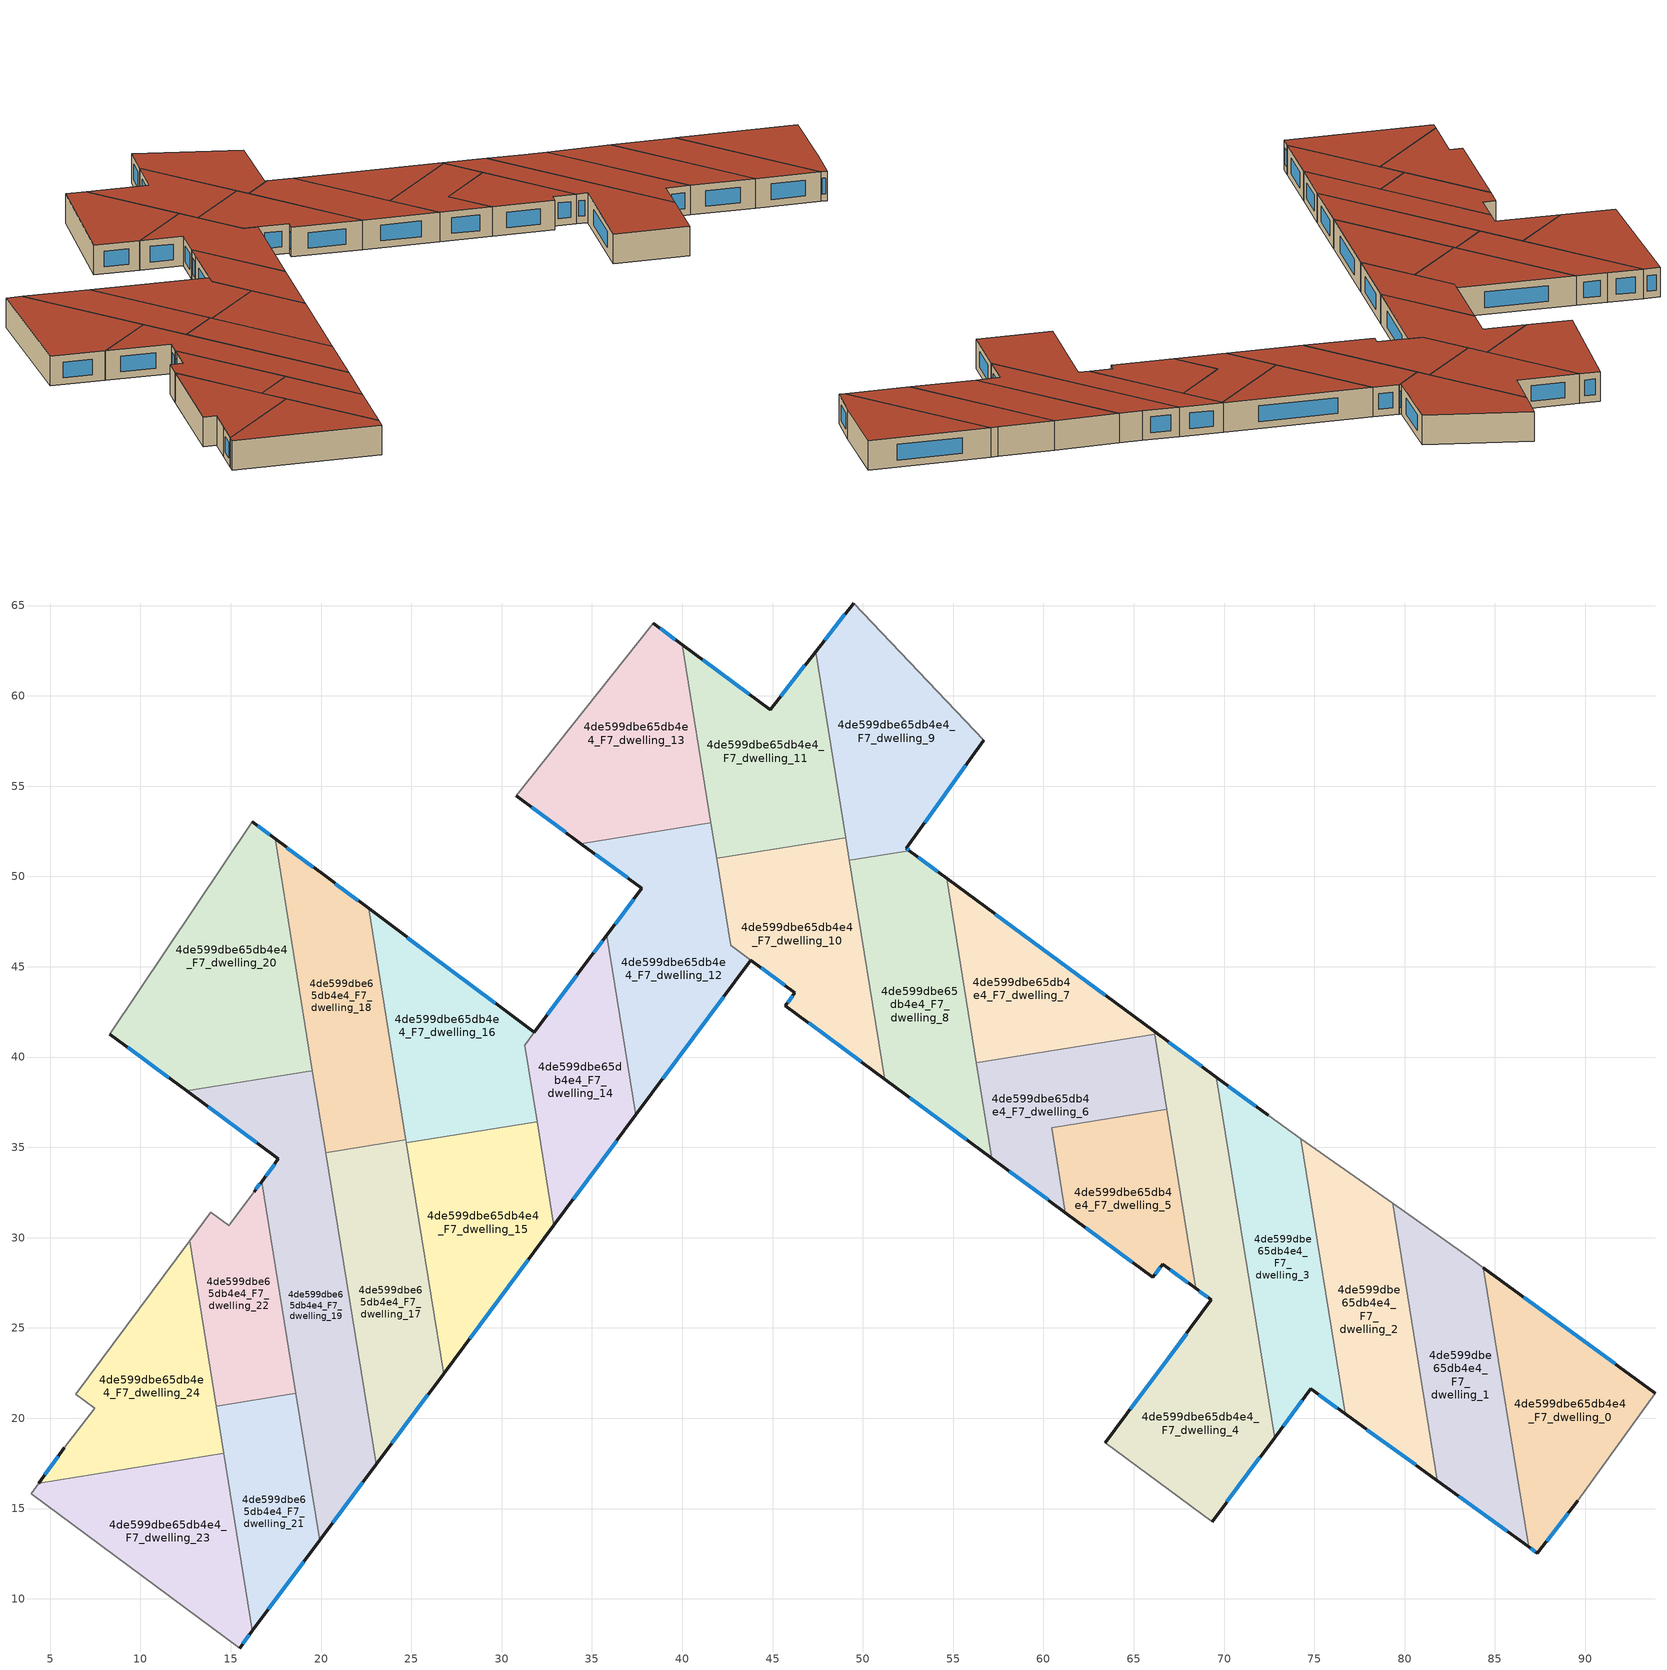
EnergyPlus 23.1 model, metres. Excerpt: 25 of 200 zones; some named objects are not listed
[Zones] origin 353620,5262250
4de599dbe65db4e4_F7_dwelling_0
 floor to 4de599dbe65db4e4_F6_dwelling_0 (EU_floor_Construction): 93.88,21.4 89.58,15.42 87.35,12.52 86.86,12.88 84.36,28.34 z21
 wall outside (EU_wall_Construction): 86.86,12.88 87.35,12.52 89.58,15.42 / 93.88,21.4 84.36,28.34 z21:24
 wall to 4de599dbe65db4e4_F7_dwelling_1 (EU_wall_Construction): 84.36,28.34 86.86,12.88 z21:24
 wall adiabatic (EU_wall_Construction): 89.58,15.42 93.88,21.4 z21:24
 window (EU_Window_Construction): 86.97,12.8 87.24,12.61 / 91.65,23.03 86.6,26.71 / 87.88,13.2 89.06,14.74 z21.7:23.3
 roof outside (EU_roof_Construction): 89.58,15.42 93.88,21.4 84.36,28.34 86.86,12.88 87.35,12.52 z24
4de599dbe65db4e4_F7_dwelling_1
 floor to 4de599dbe65db4e4_F6_dwelling_1 (EU_floor_Construction): 84.36,28.34 86.86,12.88 81.81,16.55 79.33,31.91 83.79,28.76 z21
 wall outside (EU_wall_Construction): 81.81,16.55 86.86,12.88 z21:24
 wall to 4de599dbe65db4e4_F7_dwelling_2 (EU_wall_Construction): 79.33,31.91 81.81,16.55 z21:24
 wall adiabatic (EU_wall_Construction): 84.36,28.34 83.79,28.76 79.33,31.91 z21:24
 window (EU_Window_Construction): 82.99,15.69 85.67,13.74 z21.7:23.3
 roof outside (EU_roof_Construction): 86.86,12.88 84.36,28.34 83.79,28.76 79.33,31.91 81.81,16.55 z24
4de599dbe65db4e4_F7_dwelling_10
 floor to 4de599dbe65db4e4_F6_dwelling_10 (EU_floor_Construction): 49.04,52.16 51.21,38.78 45.71,42.84 46.24,43.56 42.68,46.18 41.9,51 z21
 wall outside (EU_wall_Construction): 43.8,45.36 46.24,43.56 45.71,42.84 51.21,38.78 z21:24
 wall to 4de599dbe65db4e4_F7_dwelling_12 (EU_wall_Construction): 42.68,46.18 43.79,45.36 / 41.9,51 42.67,46.19 z21:24
 wall to 4de599dbe65db4e4_F7_dwelling_11 (EU_wall_Construction): 49.04,52.16 41.9,51 z21:24
 wall to 4de599dbe65db4e4_F7_dwelling_8 (EU_wall_Construction): 51.2,38.78 49.25,50.89 z21:24
 wall to 4de599dbe65db4e4_F7_dwelling_9 (EU_wall_Construction): 49.25,50.89 49.04,52.16 z21:24
 window (EU_Window_Construction): 47,41.89 49.91,39.73 / 46.11,43.39 45.83,43.01 / 44.37,44.93 45.66,43.98 z21.7:23.3
 roof outside (EU_roof_Construction): 51.21,38.78 49.04,52.16 41.9,51 42.67,46.19 46.24,43.56 45.71,42.84 z24
4de599dbe65db4e4_F7_dwelling_11
 floor to 4de599dbe65db4e4_F6_dwelling_11 (EU_floor_Construction): 47.39,62.44 49.04,52.16 41.9,51 39.99,62.83 44.86,59.23 z21
 wall outside (EU_wall_Construction): 47.39,62.44 44.86,59.23 39.99,62.83 z21:24
 wall to 4de599dbe65db4e4_F7_dwelling_9 (EU_wall_Construction): 49.04,52.16 47.39,62.44 z21:24
 wall to 4de599dbe65db4e4_F7_dwelling_13 (EU_wall_Construction): 39.99,62.83 41.58,52.99 z21:24
 wall to 4de599dbe65db4e4_F7_dwelling_12 (EU_wall_Construction): 41.58,52.99 41.9,51 z21:24
 window (EU_Window_Construction): 46.79,61.69 45.46,59.99 / 43.72,60.08 41.13,61.99 z21.7:23.3
 roof outside (EU_roof_Construction): 49.04,52.16 47.39,62.44 44.86,59.23 39.99,62.83 41.9,51 z24
4de599dbe65db4e4_F7_dwelling_12
 floor to 4de599dbe65db4e4_F6_dwelling_12 (EU_floor_Construction): 41.58,52.99 42.68,46.18 43.79,45.36 37.43,36.8 35.83,46.75 37.77,49.33 34.39,51.83 z21
 wall outside (EU_wall_Construction): 34.39,51.83 37.77,49.33 35.83,46.75 / 37.43,36.8 43.79,45.36 z21:24
 wall to 4de599dbe65db4e4_F7_dwelling_14 (EU_wall_Construction): 35.83,46.75 37.43,36.8 z21:24
 wall to 4de599dbe65db4e4_F7_dwelling_13 (EU_wall_Construction): 41.58,52.99 34.39,51.83 z21:24
 window (EU_Window_Construction): 37.31,48.73 36.28,47.35 / 35.18,51.24 36.97,49.92 / 38.93,38.81 42.3,43.35 z21.7:23.3
 roof outside (EU_roof_Construction): 37.43,36.8 43.79,45.36 42.68,46.18 41.58,52.99 34.39,51.83 37.77,49.33 35.83,46.75 z24
4de599dbe65db4e4_F7_dwelling_13
 floor to 4de599dbe65db4e4_F6_dwelling_13 (EU_floor_Construction): 39.99,62.83 41.58,52.99 34.39,51.83 30.82,54.46 38.4,64.01 z21
 wall outside (EU_wall_Construction): 30.82,54.46 34.39,51.83 / 39.99,62.83 38.4,64.01 z21:24
 wall adiabatic (EU_wall_Construction): 38.4,64.01 30.82,54.46 z21:24
 window (EU_Window_Construction): 31.66,53.84 33.55,52.44 / 39.61,63.11 38.77,63.73 z21.7:23.3
 roof outside (EU_roof_Construction): 41.58,52.99 39.99,62.83 38.4,64.01 30.82,54.46 34.39,51.83 z24
4de599dbe65db4e4_F7_dwelling_14
 floor to 4de599dbe65db4e4_F6_dwelling_14 (EU_floor_Construction): 35.83,46.75 37.43,36.8 32.89,30.7 31.29,40.66 34.88,45.49 z21
 wall outside (EU_wall_Construction): 32.89,30.7 37.43,36.8 / 35.83,46.75 34.88,45.49 31.81,41.37 z21:24
 wall to 4de599dbe65db4e4_F7_dwelling_15 (EU_wall_Construction): 31.97,36.41 32.89,30.7 z21:24
 wall to 4de599dbe65db4e4_F7_dwelling_16 (EU_wall_Construction): 31.81,41.37 31.28,40.66 / 31.29,40.66 31.97,36.41 z21:24
 window (EU_Window_Construction): 33.96,32.13 36.37,35.37 / 35.6,46.45 35.1,45.79 / 34.16,44.52 32.53,42.34 z21.7:23.3
 roof outside (EU_roof_Construction): 32.89,30.7 37.43,36.8 35.83,46.75 34.88,45.49 31.28,40.66 z24
4de599dbe65db4e4_F7_dwelling_15
 floor to 4de599dbe65db4e4_F6_dwelling_15 (EU_floor_Construction): 31.97,36.41 32.89,30.7 26.78,22.48 24.72,35.24 z21
 wall outside (EU_wall_Construction): 26.78,22.48 32.89,30.7 z21:24
 wall to 4de599dbe65db4e4_F7_dwelling_16 (EU_wall_Construction): 31.97,36.41 24.72,35.24 z21:24
 wall to 4de599dbe65db4e4_F7_dwelling_17 (EU_wall_Construction): 24.72,35.24 26.78,22.48 z21:24
 window (EU_Window_Construction): 28.22,24.41 31.46,28.77 z21.7:23.3
 roof outside (EU_roof_Construction): 26.78,22.48 32.89,30.7 31.97,36.41 24.72,35.24 z24
4de599dbe65db4e4_F7_dwelling_16
 floor to 4de599dbe65db4e4_F6_dwelling_16 (EU_floor_Construction): 31.81,41.37 31.28,40.66 31.97,36.41 24.72,35.24 24.69,35.42 22.63,48.23 z21
 wall outside (EU_wall_Construction): 31.81,41.37 22.63,48.23 z21:24
 wall to 4de599dbe65db4e4_F7_dwelling_18 (EU_wall_Construction): 22.63,48.23 24.69,35.42 z21:24
 wall to 4de599dbe65db4e4_F7_dwelling_17 (EU_wall_Construction): 24.69,35.42 24.72,35.24 z21:24
 window (EU_Window_Construction): 29.65,42.98 24.78,46.62 z21.7:23.3
 roof outside (EU_roof_Construction): 31.97,36.41 31.28,40.66 31.81,41.37 22.63,48.23 24.69,35.42 24.72,35.24 z24
4de599dbe65db4e4_F7_dwelling_17
 floor to 4de599dbe65db4e4_F6_dwelling_17 (EU_floor_Construction): 24.69,35.42 26.78,22.48 23.04,17.45 20.26,34.7 z21
 wall outside (EU_wall_Construction): 23.04,17.45 26.78,22.48 z21:24
 wall to 4de599dbe65db4e4_F7_dwelling_18 (EU_wall_Construction): 24.69,35.42 20.26,34.7 z21:24
 wall to 4de599dbe65db4e4_F7_dwelling_19 (EU_wall_Construction): 20.26,34.7 23.04,17.45 z21:24
 window (EU_Window_Construction): 23.92,18.63 25.91,21.3 z21.7:23.3
 roof outside (EU_roof_Construction): 23.04,17.45 26.78,22.48 24.69,35.42 20.26,34.7 z24
4de599dbe65db4e4_F7_dwelling_18
 floor to 4de599dbe65db4e4_F6_dwelling_18 (EU_floor_Construction): 22.63,48.23 24.69,35.42 20.26,34.7 17.45,52.08 20.22,50.03 z21
 wall outside (EU_wall_Construction): 22.63,48.23 20.22,50.03 17.45,52.08 z21:24
 wall to 4de599dbe65db4e4_F7_dwelling_20 (EU_wall_Construction): 17.45,52.08 19.52,39.26 z21:24
 wall to 4de599dbe65db4e4_F7_dwelling_19 (EU_wall_Construction): 19.52,39.25 20.26,34.7 z21:24
 window (EU_Window_Construction): 22.06,48.65 20.78,49.61 / 19.57,50.51 18.1,51.6 z21.7:23.3
 roof outside (EU_roof_Construction): 24.69,35.42 22.63,48.23 20.22,50.03 17.45,52.08 20.26,34.7 z24
4de599dbe65db4e4_F7_dwelling_19
 floor to 4de599dbe65db4e4_F6_dwelling_19 (EU_floor_Construction): 19.52,39.25 23.04,17.45 19.91,13.24 16.71,33.1 17.64,34.36 12.55,38.13 z21
 wall outside (EU_wall_Construction): 12.55,38.13 17.64,34.36 16.71,33.1 / 19.91,13.24 23.04,17.45 z21:24
 wall to 4de599dbe65db4e4_F7_dwelling_20 (EU_wall_Construction): 19.52,39.25 12.55,38.13 z21:24
 wall to 4de599dbe65db4e4_F7_dwelling_22 (EU_wall_Construction): 16.71,33.1 18.6,21.38 z21:24
 wall to 4de599dbe65db4e4_F7_dwelling_21 (EU_wall_Construction): 18.6,21.38 19.91,13.24 z21:24
 window (EU_Window_Construction): 17.42,34.06 16.93,33.4 / 13.75,37.24 16.45,35.24 / 20.65,14.22 22.31,16.46 z21.7:23.3
 roof outside (EU_roof_Construction): 19.91,13.24 23.04,17.45 19.52,39.25 12.55,38.13 17.64,34.36 16.71,33.1 z24
4de599dbe65db4e4_F7_dwelling_2
 floor to 4de599dbe65db4e4_F6_dwelling_2 (EU_floor_Construction): 79.33,31.91 81.81,16.55 76.72,20.24 74.26,35.48 z21
 wall outside (EU_wall_Construction): 76.72,20.24 81.81,16.55 z21:24
 wall to 4de599dbe65db4e4_F7_dwelling_3 (EU_wall_Construction): 74.26,35.48 76.72,20.24 z21:24
 wall adiabatic (EU_wall_Construction): 79.33,31.91 74.26,35.48 z21:24
 window (EU_Window_Construction): 77.91,19.37 80.61,17.41 z21.7:23.3
 roof outside (EU_roof_Construction): 81.81,16.55 79.33,31.91 74.26,35.48 76.72,20.24 z24
4de599dbe65db4e4_F7_dwelling_20
 floor to 4de599dbe65db4e4_F6_dwelling_20 (EU_floor_Construction): 17.45,52.08 19.52,39.25 12.55,38.13 8.31,41.28 16.19,53.02 z21
 wall outside (EU_wall_Construction): 8.31,41.28 12.55,38.13 / 17.45,52.08 16.19,53.02 z21:24
 wall adiabatic (EU_wall_Construction): 16.19,53.02 8.31,41.28 z21:24
 window (EU_Window_Construction): 9.31,40.54 11.56,38.87 / 17.16,52.3 16.48,52.8 z21.7:23.3
 roof outside (EU_roof_Construction): 19.52,39.25 17.45,52.08 16.19,53.02 8.31,41.28 12.55,38.13 z24
4de599dbe65db4e4_F7_dwelling_21
 floor to 4de599dbe65db4e4_F6_dwelling_21 (EU_floor_Construction): 18.6,21.38 19.91,13.24 16.2,8.24 14.2,20.67 z21
 wall outside (EU_wall_Construction): 16.2,8.24 19.91,13.24 z21:24
 wall to 4de599dbe65db4e4_F7_dwelling_22 (EU_wall_Construction): 18.6,21.38 14.2,20.67 z21:24
 wall to 4de599dbe65db4e4_F7_dwelling_23 (EU_wall_Construction): 14.62,18.06 16.2,8.24 z21:24
 wall to 4de599dbe65db4e4_F7_dwelling_24 (EU_wall_Construction): 14.19,20.67 14.62,18.06 z21:24
 window (EU_Window_Construction): 17.07,9.42 19.04,12.06 z21.7:23.3
 roof outside (EU_roof_Construction): 16.2,8.24 19.91,13.24 18.6,21.38 14.2,20.67 z24
4de599dbe65db4e4_F7_dwelling_22
 floor to 4de599dbe65db4e4_F6_dwelling_22 (EU_floor_Construction): 16.71,33.1 18.6,21.38 14.2,20.67 12.72,29.83 13.89,31.41 14.9,30.67 14.95,30.73 16.29,32.55 z21
 wall outside (EU_wall_Construction): 16.71,33.1 16.29,32.55 z21:24
 wall adiabatic (EU_wall_Construction): 16.29,32.55 14.95,30.73 14.9,30.67 13.89,31.41 12.72,29.83 z21:24
 wall to 4de599dbe65db4e4_F7_dwelling_24 (EU_wall_Construction): 12.72,29.83 14.2,20.67 z21:24
 window (EU_Window_Construction): 16.61,32.97 16.39,32.68 z21.7:23.3
 roof outside (EU_roof_Construction): 18.6,21.38 16.71,33.1 16.29,32.55 14.95,30.73 14.9,30.67 13.89,31.41 12.72,29.83 14.2,20.67 z24
4de599dbe65db4e4_F7_dwelling_23
 floor to 4de599dbe65db4e4_F6_dwelling_23 (EU_floor_Construction): 14.62,18.06 16.2,8.24 15.49,7.28 3.94,15.82 4.37,16.4 z21
 wall outside (EU_wall_Construction): 15.49,7.28 16.2,8.24 z21:24
 wall to 4de599dbe65db4e4_F7_dwelling_24 (EU_wall_Construction): 14.62,18.06 4.37,16.4 z21:24
 wall adiabatic (EU_wall_Construction): 4.37,16.4 3.94,15.82 15.49,7.28 z21:24
 window (EU_Window_Construction): 15.65,7.51 16.03,8.02 z21.7:23.3
 roof outside (EU_roof_Construction): 15.49,7.28 16.2,8.24 14.62,18.06 4.37,16.4 3.94,15.82 z24
4de599dbe65db4e4_F7_dwelling_24
 floor to 4de599dbe65db4e4_F6_dwelling_24 (EU_floor_Construction): 12.72,29.83 14.62,18.06 4.37,16.4 5.79,18.37 7.48,20.57 6.42,21.34 z21
 wall outside (EU_wall_Construction): 5.79,18.37 4.37,16.4 z21:24
 wall adiabatic (EU_wall_Construction): 12.72,29.83 6.42,21.34 7.48,20.57 5.79,18.37 z21:24
 window (EU_Window_Construction): 5.46,17.9 4.7,16.86 z21.7:23.3
 roof outside (EU_roof_Construction): 14.62,18.06 12.72,29.83 6.42,21.34 7.48,20.57 5.79,18.37 4.37,16.4 z24
4de599dbe65db4e4_F7_dwelling_3
 floor to 4de599dbe65db4e4_F6_dwelling_3 (EU_floor_Construction): 74.26,35.48 76.72,20.24 74.8,21.63 72.79,18.93 69.57,38.88 72.43,36.77 z21
 wall outside (EU_wall_Construction): 72.79,18.93 74.8,21.63 76.72,20.24 / 72.43,36.77 69.57,38.88 z21:24
 wall to 4de599dbe65db4e4_F7_dwelling_4 (EU_wall_Construction): 69.57,38.88 72.79,18.93 z21:24
 wall adiabatic (EU_wall_Construction): 74.26,35.48 72.43,36.77 z21:24
 window (EU_Window_Construction): 75.25,21.31 76.27,20.57 / 73.26,19.57 74.33,21 / 71.76,37.27 70.24,38.39 z21.7:23.3
 roof outside (EU_roof_Construction): 76.72,20.24 74.26,35.48 72.43,36.77 69.57,38.88 72.79,18.93 74.8,21.63 z24
4de599dbe65db4e4_F7_dwelling_4
 floor to 4de599dbe65db4e4_F6_dwelling_4 (EU_floor_Construction): 69.57,38.88 72.79,18.93 69.33,14.27 63.42,18.64 69.3,26.55 68.43,27.19 66.14,41.42 z21
 wall outside (EU_wall_Construction): 68.43,27.19 69.3,26.55 63.42,18.64 / 69.57,38.88 66.14,41.42 / 69.33,14.27 72.79,18.93 z21:24
 wall adiabatic (EU_wall_Construction): 63.42,18.64 69.33,14.27 z21:24
 wall to 4de599dbe65db4e4_F7_dwelling_5 (EU_wall_Construction): 66.83,37.11 68.43,27.19 z21:24
 wall to 4de599dbe65db4e4_F7_dwelling_6 (EU_wall_Construction): 66.16,41.27 66.83,37.11 z21:24
 wall to 4de599dbe65db4e4_F7_dwelling_7 (EU_wall_Construction): 66.14,41.42 66.16,41.27 z21:24
 window (EU_Window_Construction): 67.92,24.69 64.8,20.49 / 68.64,27.04 69.1,26.7 / 68.76,39.48 66.94,40.83 / 70.15,15.37 71.98,17.84 z21.7:23.3
 roof outside (EU_roof_Construction): 69.33,14.27 72.79,18.93 69.57,38.88 66.14,41.42 68.43,27.19 69.3,26.55 63.42,18.64 z24
4de599dbe65db4e4_F7_dwelling_5
 floor to 4de599dbe65db4e4_F6_dwelling_5 (EU_floor_Construction): 66.83,37.11 68.43,27.19 66.6,28.54 66.05,27.81 61.21,31.39 60.45,36.08 z21
 wall outside (EU_wall_Construction): 61.21,31.39 66.05,27.81 66.6,28.54 68.43,27.19 z21:24
 wall to 4de599dbe65db4e4_F7_dwelling_6 (EU_wall_Construction): 66.83,37.11 60.45,36.08 61.21,31.39 z21:24
 window (EU_Window_Construction): 67.03,28.22 68,27.51 / 66.18,27.98 66.47,28.37 / 62.35,30.55 64.92,28.65 z21.7:23.3
 roof outside (EU_roof_Construction): 68.43,27.19 66.83,37.11 60.45,36.08 61.21,31.39 66.05,27.81 66.6,28.54 z24
4de599dbe65db4e4_F7_dwelling_6
 floor to 4de599dbe65db4e4_F6_dwelling_6 (EU_floor_Construction): 66.16,41.27 66.83,37.11 60.45,36.08 61.21,31.39 57.14,34.4 56.29,39.68 z21
 wall outside (EU_wall_Construction): 57.14,34.4 61.21,31.39 z21:24
 wall to 4de599dbe65db4e4_F7_dwelling_7 (EU_wall_Construction): 66.16,41.27 56.29,39.68 z21:24
 wall to 4de599dbe65db4e4_F7_dwelling_8 (EU_wall_Construction): 56.29,39.68 57.14,34.4 z21:24
 window (EU_Window_Construction): 58.1,33.69 60.25,32.1 z21.7:23.3
 roof outside (EU_roof_Construction): 61.21,31.39 60.45,36.08 66.83,37.11 66.16,41.27 56.29,39.68 57.14,34.4 z24
4de599dbe65db4e4_F7_dwelling_7
 floor to 4de599dbe65db4e4_F6_dwelling_7 (EU_floor_Construction): 66.14,41.42 66.16,41.27 56.29,39.68 54.63,49.91 z21
 wall outside (EU_wall_Construction): 66.14,41.42 54.63,49.91 z21:24
 wall to 4de599dbe65db4e4_F7_dwelling_8 (EU_wall_Construction): 54.63,49.91 56.29,39.68 z21:24
 window (EU_Window_Construction): 63.43,43.42 57.33,47.92 z21.7:23.3
 roof outside (EU_roof_Construction): 66.16,41.27 66.14,41.42 54.63,49.91 56.29,39.68 z24
4de599dbe65db4e4_F7_dwelling_8
 floor to 4de599dbe65db4e4_F6_dwelling_8 (EU_floor_Construction): 54.63,49.91 57.14,34.4 51.21,38.78 49.25,50.89 52.58,51.43 z21
 wall outside (EU_wall_Construction): 51.21,38.78 57.14,34.4 / 54.63,49.91 52.58,51.43 z21:24
 wall to 4de599dbe65db4e4_F7_dwelling_9 (EU_wall_Construction): 52.58,51.43 49.25,50.89 z21:24
 window (EU_Window_Construction): 52.6,37.75 55.75,35.43 / 54.15,50.27 53.06,51.07 z21.7:23.3
 roof outside (EU_roof_Construction): 57.14,34.4 54.63,49.91 52.58,51.43 49.25,50.89 51.21,38.78 z24
4de599dbe65db4e4_F7_dwelling_9
 floor to 4de599dbe65db4e4_F6_dwelling_9 (EU_floor_Construction): 49.5,65.14 56.7,57.56 52.41,51.56 52.58,51.43 49.25,50.89 47.39,62.44 z21
 wall outside (EU_wall_Construction): 52.58,51.43 52.41,51.56 56.7,57.56 / 49.5,65.14 47.39,62.44 z21:24
 wall adiabatic (EU_wall_Construction): 56.7,57.56 49.5,65.14 z21:24
 window (EU_Window_Construction): 53.41,52.97 55.69,56.15 / 52.54,51.46 52.45,51.53 / 49.01,64.51 47.88,63.08 z21.7:23.3
 roof outside (EU_roof_Construction): 52.58,51.43 52.41,51.56 56.7,57.56 49.5,65.14 47.39,62.44 49.25,50.89 z24
[Building]
EU S2 Campaign: North Axis=0; Terrain=City; Solar Distribution=FullExterior
[Site:Location]
Budapest.Ferenc.Liszt.Intl.AP: Latitude=47.437; Longitude=19.256; Time Zone=1; Elevation=185
[SizingPeriod:WeatherFileDays]
AnnualSizingPeriod: Begin Month=1; Begin Day of Month=1; End Month=12; End Day of Month=31; Day of Week for Start Day=Monday; Use Weather File Daylight Saving Period=No; Use Weather File Rain and Snow Indicators=No
[MATERIAL]
EU_InternalMass_Material: Roughness=MediumRough; Thickness=0.1; Conductivity=1; Density=1800; Specific Heat=900; Thermal Absorptance=0.9; Solar Absorptance=0.7; Visible Absorptance=0.7
[MATERIAL:NOMASS] Roughness=MediumRough; Thermal Absorptance=0.9; Solar Absorptance=0.7; Visible Absorptance=0.7
Name | Thermal Resistance
EU_wall_NoMass | 0.832559
EU_roof_NoMass | 1.39638
EU_floor_NoMass | 0.872794
[WINDOWMATERIAL:SIMPLEGLAZINGSYSTEM]
EU_Window_SimpleGlazing: UFactor=2.79869; Solar Heat Gain Coefficient=0.75; Visible Transmittance=0.75
[CONSTRUCTION]
EU_wall_Construction: EU_wall_NoMass
EU_roof_Construction: EU_roof_NoMass
EU_floor_Construction: EU_floor_NoMass
EU_Window_Construction: EU_Window_SimpleGlazing
EU_InternalMass_Construction: EU_InternalMass_Material
[ZONE] Type=1; Multiplier=1; Ceiling Height=autocalculate; Floor Area=autocalculate; Part of Total Floor Area=Yes
Name | Volume
4de599dbe65db4e4_F7_dwelling_0 | 206.161
4de599dbe65db4e4_F7_dwelling_1 | 206.191
4de599dbe65db4e4_F7_dwelling_10 | 203.361
4de599dbe65db4e4_F7_dwelling_11 | 206.166
4de599dbe65db4e4_F7_dwelling_12 | 228.977
4de599dbe65db4e4_F7_dwelling_13 | 226.167
4de599dbe65db4e4_F7_dwelling_14 | 164.976
4de599dbe65db4e4_F7_dwelling_15 | 206.197
4de599dbe65db4e4_F7_dwelling_16 | 207.38
4de599dbe65db4e4_F7_dwelling_17 | 206.142
4de599dbe65db4e4_F7_dwelling_18 | 206.139
4de599dbe65db4e4_F7_dwelling_19 | 282.927
4de599dbe65db4e4_F7_dwelling_2 | 206.182
4de599dbe65db4e4_F7_dwelling_20 | 282.941
4de599dbe65db4e4_F7_dwelling_21 | 139.459
4de599dbe65db4e4_F7_dwelling_22 | 139.452
4de599dbe65db4e4_F7_dwelling_23 | 196.178
4de599dbe65db4e4_F7_dwelling_24 | 196.15
4de599dbe65db4e4_F7_dwelling_3 | 206.205
4de599dbe65db4e4_F7_dwelling_4 | 321.205
4de599dbe65db4e4_F7_dwelling_5 | 148.641
4de599dbe65db4e4_F7_dwelling_6 | 157.716
4de599dbe65db4e4_F7_dwelling_7 | 157.745
4de599dbe65db4e4_F7_dwelling_8; 4de599dbe65db4e4_F7_dwelling_9 | 225.868
[INTERNALMASS] Construction=EU_InternalMass_Construction
Name | Zone or ZoneList | Surface Area
4de599dbe65db4e4_F7_dwelling_0_EU_InternalMass | 4de599dbe65db4e4_F7_dwelling_0 | 68.7205
4de599dbe65db4e4_F7_dwelling_1_EU_InternalMass | 4de599dbe65db4e4_F7_dwelling_1 | 68.7302
4de599dbe65db4e4_F7_dwelling_2_EU_InternalMass | 4de599dbe65db4e4_F7_dwelling_2 | 68.7272
4de599dbe65db4e4_F7_dwelling_3_EU_InternalMass | 4de599dbe65db4e4_F7_dwelling_3 | 68.735
4de599dbe65db4e4_F7_dwelling_4_EU_InternalMass | 4de599dbe65db4e4_F7_dwelling_4 | 107.066
4de599dbe65db4e4_F7_dwelling_5_EU_InternalMass | 4de599dbe65db4e4_F7_dwelling_5 | 49.5475
4de599dbe65db4e4_F7_dwelling_6_EU_InternalMass | 4de599dbe65db4e4_F7_dwelling_6 | 52.5721
4de599dbe65db4e4_F7_dwelling_7_EU_InternalMass | 4de599dbe65db4e4_F7_dwelling_7 | 52.5799
4de599dbe65db4e4_F7_dwelling_8_EU_InternalMass | 4de599dbe65db4e4_F7_dwelling_8 | 75.2889
4de599dbe65db4e4_F7_dwelling_9_EU_InternalMass | 4de599dbe65db4e4_F7_dwelling_9 | 75.2868
4de599dbe65db4e4_F7_dwelling_10_EU_InternalMass | 4de599dbe65db4e4_F7_dwelling_10 | 67.7873
4de599dbe65db4e4_F7_dwelling_11_EU_InternalMass | 4de599dbe65db4e4_F7_dwelling_11 | 68.7213
4de599dbe65db4e4_F7_dwelling_12_EU_InternalMass | 4de599dbe65db4e4_F7_dwelling_12 | 76.3251
4de599dbe65db4e4_F7_dwelling_13_EU_InternalMass | 4de599dbe65db4e4_F7_dwelling_13 | 75.3926
4de599dbe65db4e4_F7_dwelling_14_EU_InternalMass | 4de599dbe65db4e4_F7_dwelling_14 | 55.0033
4de599dbe65db4e4_F7_dwelling_15_EU_InternalMass | 4de599dbe65db4e4_F7_dwelling_15 | 68.7342
4de599dbe65db4e4_F7_dwelling_16_EU_InternalMass | 4de599dbe65db4e4_F7_dwelling_16 | 69.1292
4de599dbe65db4e4_F7_dwelling_17_EU_InternalMass | 4de599dbe65db4e4_F7_dwelling_17 | 68.7122
4de599dbe65db4e4_F7_dwelling_18_EU_InternalMass | 4de599dbe65db4e4_F7_dwelling_18 | 68.7133
4de599dbe65db4e4_F7_dwelling_19_EU_InternalMass | 4de599dbe65db4e4_F7_dwelling_19 | 94.3094
4de599dbe65db4e4_F7_dwelling_20_EU_InternalMass | 4de599dbe65db4e4_F7_dwelling_20 | 94.3149
4de599dbe65db4e4_F7_dwelling_21_EU_InternalMass | 4de599dbe65db4e4_F7_dwelling_21 | 46.4874
4de599dbe65db4e4_F7_dwelling_22_EU_InternalMass | 4de599dbe65db4e4_F7_dwelling_22 | 46.4841
4de599dbe65db4e4_F7_dwelling_23_EU_InternalMass | 4de599dbe65db4e4_F7_dwelling_23 | 65.3925
4de599dbe65db4e4_F7_dwelling_24_EU_InternalMass | 4de599dbe65db4e4_F7_dwelling_24 | 65.3816
[OTHEREQUIPMENT] Fuel Type=Electricity; Design Level Calculation Method=Watts/Area; Power per Zone Floor Area=1; Fraction Latent=0; Fraction Radiant=0; Fraction Lost=0; Carbon Dioxide Generation Rate=0; EndUse Subcategory=EU_Step8_InternalGains
Name | Zone or ZoneList or Space or SpaceList | Schedule
EU_Step8_InternalGain_4de599dbe65db4e4_F7_dwelling_0_f000 | 4de599dbe65db4e4_F7_dwelling_0 | EU_Step8_GainSchedule_4de599dbe65db4e4_F7_dwelling_0_f000
EU_Step8_InternalGain_4de599dbe65db4e4_F7_dwelling_1_f000 | 4de599dbe65db4e4_F7_dwelling_1 | EU_Step8_GainSchedule_4de599dbe65db4e4_F7_dwelling_1_f000
EU_Step8_InternalGain_4de599dbe65db4e4_F7_dwelling_2_f000 | 4de599dbe65db4e4_F7_dwelling_2 | EU_Step8_GainSchedule_4de599dbe65db4e4_F7_dwelling_2_f000
EU_Step8_InternalGain_4de599dbe65db4e4_F7_dwelling_3_f000 | 4de599dbe65db4e4_F7_dwelling_3 | EU_Step8_GainSchedule_4de599dbe65db4e4_F7_dwelling_3_f000
EU_Step8_InternalGain_4de599dbe65db4e4_F7_dwelling_4_f000 | 4de599dbe65db4e4_F7_dwelling_4 | EU_Step8_GainSchedule_4de599dbe65db4e4_F7_dwelling_4_f000
EU_Step8_InternalGain_4de599dbe65db4e4_F7_dwelling_5_f000 | 4de599dbe65db4e4_F7_dwelling_5 | EU_Step8_GainSchedule_4de599dbe65db4e4_F7_dwelling_5_f000
EU_Step8_InternalGain_4de599dbe65db4e4_F7_dwelling_6_f000 | 4de599dbe65db4e4_F7_dwelling_6 | EU_Step8_GainSchedule_4de599dbe65db4e4_F7_dwelling_6_f000
EU_Step8_InternalGain_4de599dbe65db4e4_F7_dwelling_7_f000 | 4de599dbe65db4e4_F7_dwelling_7 | EU_Step8_GainSchedule_4de599dbe65db4e4_F7_dwelling_7_f000
EU_Step8_InternalGain_4de599dbe65db4e4_F7_dwelling_8_f000 | 4de599dbe65db4e4_F7_dwelling_8 | EU_Step8_GainSchedule_4de599dbe65db4e4_F7_dwelling_8_f000
EU_Step8_InternalGain_4de599dbe65db4e4_F7_dwelling_9_f000 | 4de599dbe65db4e4_F7_dwelling_9 | EU_Step8_GainSchedule_4de599dbe65db4e4_F7_dwelling_9_f000
EU_Step8_InternalGain_4de599dbe65db4e4_F7_dwelling_10_f000 | 4de599dbe65db4e4_F7_dwelling_10 | EU_Step8_GainSchedule_4de599dbe65db4e4_F7_dwelling_10_f000
EU_Step8_InternalGain_4de599dbe65db4e4_F7_dwelling_11_f000 | 4de599dbe65db4e4_F7_dwelling_11 | EU_Step8_GainSchedule_4de599dbe65db4e4_F7_dwelling_11_f000
EU_Step8_InternalGain_4de599dbe65db4e4_F7_dwelling_12_f000 | 4de599dbe65db4e4_F7_dwelling_12 | EU_Step8_GainSchedule_4de599dbe65db4e4_F7_dwelling_12_f000
EU_Step8_InternalGain_4de599dbe65db4e4_F7_dwelling_13_f000 | 4de599dbe65db4e4_F7_dwelling_13 | EU_Step8_GainSchedule_4de599dbe65db4e4_F7_dwelling_13_f000
EU_Step8_InternalGain_4de599dbe65db4e4_F7_dwelling_14_f000 | 4de599dbe65db4e4_F7_dwelling_14 | EU_Step8_GainSchedule_4de599dbe65db4e4_F7_dwelling_14_f000
EU_Step8_InternalGain_4de599dbe65db4e4_F7_dwelling_15_f000 | 4de599dbe65db4e4_F7_dwelling_15 | EU_Step8_GainSchedule_4de599dbe65db4e4_F7_dwelling_15_f000
EU_Step8_InternalGain_4de599dbe65db4e4_F7_dwelling_16_f000 | 4de599dbe65db4e4_F7_dwelling_16 | EU_Step8_GainSchedule_4de599dbe65db4e4_F7_dwelling_16_f000
EU_Step8_InternalGain_4de599dbe65db4e4_F7_dwelling_17_f000 | 4de599dbe65db4e4_F7_dwelling_17 | EU_Step8_GainSchedule_4de599dbe65db4e4_F7_dwelling_17_f000
EU_Step8_InternalGain_4de599dbe65db4e4_F7_dwelling_18_f000 | 4de599dbe65db4e4_F7_dwelling_18 | EU_Step8_GainSchedule_4de599dbe65db4e4_F7_dwelling_18_f000
EU_Step8_InternalGain_4de599dbe65db4e4_F7_dwelling_19_f000 | 4de599dbe65db4e4_F7_dwelling_19 | EU_Step8_GainSchedule_4de599dbe65db4e4_F7_dwelling_19_f000
EU_Step8_InternalGain_4de599dbe65db4e4_F7_dwelling_20_f000 | 4de599dbe65db4e4_F7_dwelling_20 | EU_Step8_GainSchedule_4de599dbe65db4e4_F7_dwelling_20_f000
EU_Step8_InternalGain_4de599dbe65db4e4_F7_dwelling_21_f000 | 4de599dbe65db4e4_F7_dwelling_21 | EU_Step8_GainSchedule_4de599dbe65db4e4_F7_dwelling_21_f000
EU_Step8_InternalGain_4de599dbe65db4e4_F7_dwelling_22_f000 | 4de599dbe65db4e4_F7_dwelling_22 | EU_Step8_GainSchedule_4de599dbe65db4e4_F7_dwelling_22_f000
EU_Step8_InternalGain_4de599dbe65db4e4_F7_dwelling_23_f000 | 4de599dbe65db4e4_F7_dwelling_23 | EU_Step8_GainSchedule_4de599dbe65db4e4_F7_dwelling_23_f000
EU_Step8_InternalGain_4de599dbe65db4e4_F7_dwelling_24_f000 | 4de599dbe65db4e4_F7_dwelling_24 | EU_Step8_GainSchedule_4de599dbe65db4e4_F7_dwelling_24_f000
[ZONEVENTILATION:DESIGNFLOWRATE] Schedule=EU_AlwaysOn; Design Flow Rate Calculation Method=AirChanges/Hour; Air Changes per Hour=0.475469; Ventilation Type=Natural; Fan Pressure Rise=0; Fan Total Efficiency=1; Constant Term Coefficient=1; Temperature Term Coefficient=0; Velocity Term Coefficient=0; Velocity Squared Term Coefficient=0; Minimum Indoor Temperature=-100; Maximum Indoor Temperature=100; Delta Temperature=-100; Minimum Outdoor Temperature=-100; Maximum Outdoor Temperature=100; Maximum Wind Speed=40
Name | Zone or ZoneList or Space or SpaceList
EU_ConstantAir_4de599dbe65db4e4_F7_dwelling_0 | 4de599dbe65db4e4_F7_dwelling_0
EU_ConstantAir_4de599dbe65db4e4_F7_dwelling_1 | 4de599dbe65db4e4_F7_dwelling_1
EU_ConstantAir_4de599dbe65db4e4_F7_dwelling_2 | 4de599dbe65db4e4_F7_dwelling_2
EU_ConstantAir_4de599dbe65db4e4_F7_dwelling_3 | 4de599dbe65db4e4_F7_dwelling_3
EU_ConstantAir_4de599dbe65db4e4_F7_dwelling_4 | 4de599dbe65db4e4_F7_dwelling_4
EU_ConstantAir_4de599dbe65db4e4_F7_dwelling_5 | 4de599dbe65db4e4_F7_dwelling_5
EU_ConstantAir_4de599dbe65db4e4_F7_dwelling_6 | 4de599dbe65db4e4_F7_dwelling_6
EU_ConstantAir_4de599dbe65db4e4_F7_dwelling_7 | 4de599dbe65db4e4_F7_dwelling_7
EU_ConstantAir_4de599dbe65db4e4_F7_dwelling_8 | 4de599dbe65db4e4_F7_dwelling_8
EU_ConstantAir_4de599dbe65db4e4_F7_dwelling_9 | 4de599dbe65db4e4_F7_dwelling_9
EU_ConstantAir_4de599dbe65db4e4_F7_dwelling_10 | 4de599dbe65db4e4_F7_dwelling_10
EU_ConstantAir_4de599dbe65db4e4_F7_dwelling_11 | 4de599dbe65db4e4_F7_dwelling_11
EU_ConstantAir_4de599dbe65db4e4_F7_dwelling_12 | 4de599dbe65db4e4_F7_dwelling_12
EU_ConstantAir_4de599dbe65db4e4_F7_dwelling_13 | 4de599dbe65db4e4_F7_dwelling_13
EU_ConstantAir_4de599dbe65db4e4_F7_dwelling_14 | 4de599dbe65db4e4_F7_dwelling_14
EU_ConstantAir_4de599dbe65db4e4_F7_dwelling_15 | 4de599dbe65db4e4_F7_dwelling_15
EU_ConstantAir_4de599dbe65db4e4_F7_dwelling_16 | 4de599dbe65db4e4_F7_dwelling_16
EU_ConstantAir_4de599dbe65db4e4_F7_dwelling_17 | 4de599dbe65db4e4_F7_dwelling_17
EU_ConstantAir_4de599dbe65db4e4_F7_dwelling_18 | 4de599dbe65db4e4_F7_dwelling_18
EU_ConstantAir_4de599dbe65db4e4_F7_dwelling_19 | 4de599dbe65db4e4_F7_dwelling_19
EU_ConstantAir_4de599dbe65db4e4_F7_dwelling_20 | 4de599dbe65db4e4_F7_dwelling_20
EU_ConstantAir_4de599dbe65db4e4_F7_dwelling_21 | 4de599dbe65db4e4_F7_dwelling_21
EU_ConstantAir_4de599dbe65db4e4_F7_dwelling_22 | 4de599dbe65db4e4_F7_dwelling_22
EU_ConstantAir_4de599dbe65db4e4_F7_dwelling_23 | 4de599dbe65db4e4_F7_dwelling_23
EU_ConstantAir_4de599dbe65db4e4_F7_dwelling_24 | 4de599dbe65db4e4_F7_dwelling_24
[HVACTEMPLATE:ZONE:IDEALLOADSAIRSYSTEM] System Availability Schedule=EU_AlwaysOn; Maximum Heating Supply Air Temperature=50; Minimum Cooling Supply Air Temperature=13; Maximum Heating Supply Air Humidity Ratio=0.0156; Minimum Cooling Supply Air Humidity Ratio=0.0077; Heating Limit=NoLimit; Cooling Limit=NoLimit; Heating Availability Schedule=EU_AlwaysOn; Cooling Availability Schedule=EU_CoolingOff; Dehumidification Control Type=ConstantSensibleHeatRatio; Cooling Sensible Heat Ratio=0.7; Dehumidification Setpoint=60; Humidification Control Type=None; Humidification Setpoint=30; Outdoor Air Method=None; Outdoor Air Flow Rate per Person=0.00944; Outdoor Air Flow Rate per Zone Floor Area=0; Outdoor Air Flow Rate per Zone=0; Demand Controlled Ventilation Type=None; Outdoor Air Economizer Type=NoEconomizer; Heat Recovery Type=None; Sensible Heat Recovery Effectiveness=0.7; Latent Heat Recovery Effectiveness=0.65
Name | Template Thermostat
4de599dbe65db4e4_F7_dwelling_0 | EU_HeatOnly_4de599dbe65db4e4_F7_dwelling_0
4de599dbe65db4e4_F7_dwelling_1 | EU_HeatOnly_4de599dbe65db4e4_F7_dwelling_1
4de599dbe65db4e4_F7_dwelling_2 | EU_HeatOnly_4de599dbe65db4e4_F7_dwelling_2
4de599dbe65db4e4_F7_dwelling_3 | EU_HeatOnly_4de599dbe65db4e4_F7_dwelling_3
4de599dbe65db4e4_F7_dwelling_4 | EU_HeatOnly_4de599dbe65db4e4_F7_dwelling_4
4de599dbe65db4e4_F7_dwelling_5 | EU_HeatOnly_4de599dbe65db4e4_F7_dwelling_5
4de599dbe65db4e4_F7_dwelling_6 | EU_HeatOnly_4de599dbe65db4e4_F7_dwelling_6
4de599dbe65db4e4_F7_dwelling_7 | EU_HeatOnly_4de599dbe65db4e4_F7_dwelling_7
4de599dbe65db4e4_F7_dwelling_8 | EU_HeatOnly_4de599dbe65db4e4_F7_dwelling_8
4de599dbe65db4e4_F7_dwelling_9 | EU_HeatOnly_4de599dbe65db4e4_F7_dwelling_9
4de599dbe65db4e4_F7_dwelling_10 | EU_HeatOnly_4de599dbe65db4e4_F7_dwelling_10
4de599dbe65db4e4_F7_dwelling_11 | EU_HeatOnly_4de599dbe65db4e4_F7_dwelling_11
4de599dbe65db4e4_F7_dwelling_12 | EU_HeatOnly_4de599dbe65db4e4_F7_dwelling_12
4de599dbe65db4e4_F7_dwelling_13 | EU_HeatOnly_4de599dbe65db4e4_F7_dwelling_13
4de599dbe65db4e4_F7_dwelling_14 | EU_HeatOnly_4de599dbe65db4e4_F7_dwelling_14
4de599dbe65db4e4_F7_dwelling_15 | EU_HeatOnly_4de599dbe65db4e4_F7_dwelling_15
4de599dbe65db4e4_F7_dwelling_16 | EU_HeatOnly_4de599dbe65db4e4_F7_dwelling_16
4de599dbe65db4e4_F7_dwelling_17 | EU_HeatOnly_4de599dbe65db4e4_F7_dwelling_17
4de599dbe65db4e4_F7_dwelling_18 | EU_HeatOnly_4de599dbe65db4e4_F7_dwelling_18
4de599dbe65db4e4_F7_dwelling_19 | EU_HeatOnly_4de599dbe65db4e4_F7_dwelling_19
4de599dbe65db4e4_F7_dwelling_20 | EU_HeatOnly_4de599dbe65db4e4_F7_dwelling_20
4de599dbe65db4e4_F7_dwelling_21 | EU_HeatOnly_4de599dbe65db4e4_F7_dwelling_21
4de599dbe65db4e4_F7_dwelling_22 | EU_HeatOnly_4de599dbe65db4e4_F7_dwelling_22
4de599dbe65db4e4_F7_dwelling_23 | EU_HeatOnly_4de599dbe65db4e4_F7_dwelling_23
4de599dbe65db4e4_F7_dwelling_24 | EU_HeatOnly_4de599dbe65db4e4_F7_dwelling_24
[SIZING:ZONE] Zone Cooling Design Supply Air Temperature Input Method=SupplyAirTemperature; Zone Cooling Design Supply Air Temperature=13; Zone Heating Design Supply Air Temperature Input Method=SupplyAirTemperature; Zone Heating Design Supply Air Temperature=50; Zone Cooling Design Supply Air Humidity Ratio=0.008; Zone Heating Design Supply Air Humidity Ratio=0.008; Cooling Design Air Flow Method=DesignDay; Cooling Design Air Flow Rate=0; Cooling Minimum Air Flow per Zone Floor Area=0.000762; Cooling Minimum Air Flow=0; Cooling Minimum Air Flow Fraction=0.2; Heating Design Air Flow Method=DesignDay; Heating Design Air Flow Rate=0; Heating Maximum Air Flow per Zone Floor Area=0.002032; Heating Maximum Air Flow=0.141576; Heating Maximum Air Flow Fraction=0.3; Account for Dedicated Outdoor Air System=No; Dedicated Outdoor Air System Control Strategy=NeutralSupplyAir; Dedicated Outdoor Air Low Setpoint Temperature for Design=autosize; Dedicated Outdoor Air High Setpoint Temperature for Design=autosize; Zone Load Sizing Method=Sensible Load Only No Latent Load; Zone Latent Cooling Design Supply Air Humidity Ratio Input Method=HumidityRatioDifference; Zone Cooling Design Supply Air Humidity Ratio Difference=0.005; Zone Latent Heating Design Supply Air Humidity Ratio Input Method=HumidityRatioDifference; Zone Humidification Design Supply Air Humidity Ratio Difference=0.005
4de599dbe65db4e4_F7_dwelling_0; 4de599dbe65db4e4_F7_dwelling_1; 4de599dbe65db4e4_F7_dwelling_2; 4de599dbe65db4e4_F7_dwelling_3; 4de599dbe65db4e4_F7_dwelling_4; 4de599dbe65db4e4_F7_dwelling_5; 4de599dbe65db4e4_F7_dwelling_6; 4de599dbe65db4e4_F7_dwelling_7; 4de599dbe65db4e4_F7_dwelling_8; 4de599dbe65db4e4_F7_dwelling_9; 4de599dbe65db4e4_F7_dwelling_10; 4de599dbe65db4e4_F7_dwelling_11; 4de599dbe65db4e4_F7_dwelling_12; 4de599dbe65db4e4_F7_dwelling_13; 4de599dbe65db4e4_F7_dwelling_14; 4de599dbe65db4e4_F7_dwelling_15; 4de599dbe65db4e4_F7_dwelling_16; 4de599dbe65db4e4_F7_dwelling_17; 4de599dbe65db4e4_F7_dwelling_18; 4de599dbe65db4e4_F7_dwelling_19; 4de599dbe65db4e4_F7_dwelling_20; 4de599dbe65db4e4_F7_dwelling_21; 4de599dbe65db4e4_F7_dwelling_22; 4de599dbe65db4e4_F7_dwelling_23; 4de599dbe65db4e4_F7_dwelling_24
[SCHEDULE:CONSTANT]
Name | Hourly Value
EU_AlwaysOn | 1
EU_CoolingOff | 0
[SCHEDULE:FILE] Column Number=1; Rows to Skip at Top=0; Number of Hours of Data=8760; Column Separator=Comma; Interpolate to Timestep=No; Minutes per Item=60; Adjust Schedule for Daylight Savings=Yes
Name | File
EU_Step8_GainSchedule_4de599dbe65db4e4_F7_dwelling_0_f000 | ../../schedules/4de599dbe65db4e4/4de599dbe65db4e4_F7_dwelling_0_f000_gain.csv
EU_Step8_GainSchedule_4de599dbe65db4e4_F7_dwelling_1_f000 | ../../schedules/4de599dbe65db4e4/4de599dbe65db4e4_F7_dwelling_1_f000_gain.csv
EU_Step8_GainSchedule_4de599dbe65db4e4_F7_dwelling_2_f000 | ../../schedules/4de599dbe65db4e4/4de599dbe65db4e4_F7_dwelling_2_f000_gain.csv
EU_Step8_GainSchedule_4de599dbe65db4e4_F7_dwelling_3_f000 | ../../schedules/4de599dbe65db4e4/4de599dbe65db4e4_F7_dwelling_3_f000_gain.csv
EU_Step8_GainSchedule_4de599dbe65db4e4_F7_dwelling_4_f000 | ../../schedules/4de599dbe65db4e4/4de599dbe65db4e4_F7_dwelling_4_f000_gain.csv
EU_Step8_GainSchedule_4de599dbe65db4e4_F7_dwelling_5_f000 | ../../schedules/4de599dbe65db4e4/4de599dbe65db4e4_F7_dwelling_5_f000_gain.csv
EU_Step8_GainSchedule_4de599dbe65db4e4_F7_dwelling_6_f000 | ../../schedules/4de599dbe65db4e4/4de599dbe65db4e4_F7_dwelling_6_f000_gain.csv
EU_Step8_GainSchedule_4de599dbe65db4e4_F7_dwelling_7_f000 | ../../schedules/4de599dbe65db4e4/4de599dbe65db4e4_F7_dwelling_7_f000_gain.csv
EU_Step8_GainSchedule_4de599dbe65db4e4_F7_dwelling_8_f000 | ../../schedules/4de599dbe65db4e4/4de599dbe65db4e4_F7_dwelling_8_f000_gain.csv
EU_Step8_GainSchedule_4de599dbe65db4e4_F7_dwelling_9_f000 | ../../schedules/4de599dbe65db4e4/4de599dbe65db4e4_F7_dwelling_9_f000_gain.csv
EU_Step8_GainSchedule_4de599dbe65db4e4_F7_dwelling_10_f000 | ../../schedules/4de599dbe65db4e4/4de599dbe65db4e4_F7_dwelling_10_f000_gain.csv
EU_Step8_GainSchedule_4de599dbe65db4e4_F7_dwelling_11_f000 | ../../schedules/4de599dbe65db4e4/4de599dbe65db4e4_F7_dwelling_11_f000_gain.csv
EU_Step8_GainSchedule_4de599dbe65db4e4_F7_dwelling_12_f000 | ../../schedules/4de599dbe65db4e4/4de599dbe65db4e4_F7_dwelling_12_f000_gain.csv
EU_Step8_GainSchedule_4de599dbe65db4e4_F7_dwelling_13_f000 | ../../schedules/4de599dbe65db4e4/4de599dbe65db4e4_F7_dwelling_13_f000_gain.csv
EU_Step8_GainSchedule_4de599dbe65db4e4_F7_dwelling_14_f000 | ../../schedules/4de599dbe65db4e4/4de599dbe65db4e4_F7_dwelling_14_f000_gain.csv
EU_Step8_GainSchedule_4de599dbe65db4e4_F7_dwelling_15_f000 | ../../schedules/4de599dbe65db4e4/4de599dbe65db4e4_F7_dwelling_15_f000_gain.csv
EU_Step8_GainSchedule_4de599dbe65db4e4_F7_dwelling_16_f000 | ../../schedules/4de599dbe65db4e4/4de599dbe65db4e4_F7_dwelling_16_f000_gain.csv
EU_Step8_GainSchedule_4de599dbe65db4e4_F7_dwelling_17_f000 | ../../schedules/4de599dbe65db4e4/4de599dbe65db4e4_F7_dwelling_17_f000_gain.csv
EU_Step8_GainSchedule_4de599dbe65db4e4_F7_dwelling_18_f000 | ../../schedules/4de599dbe65db4e4/4de599dbe65db4e4_F7_dwelling_18_f000_gain.csv
EU_Step8_GainSchedule_4de599dbe65db4e4_F7_dwelling_19_f000 | ../../schedules/4de599dbe65db4e4/4de599dbe65db4e4_F7_dwelling_19_f000_gain.csv
EU_Step8_GainSchedule_4de599dbe65db4e4_F7_dwelling_20_f000 | ../../schedules/4de599dbe65db4e4/4de599dbe65db4e4_F7_dwelling_20_f000_gain.csv
EU_Step8_GainSchedule_4de599dbe65db4e4_F7_dwelling_21_f000 | ../../schedules/4de599dbe65db4e4/4de599dbe65db4e4_F7_dwelling_21_f000_gain.csv
EU_Step8_GainSchedule_4de599dbe65db4e4_F7_dwelling_22_f000 | ../../schedules/4de599dbe65db4e4/4de599dbe65db4e4_F7_dwelling_22_f000_gain.csv
EU_Step8_GainSchedule_4de599dbe65db4e4_F7_dwelling_23_f000 | ../../schedules/4de599dbe65db4e4/4de599dbe65db4e4_F7_dwelling_23_f000_gain.csv
EU_Step8_GainSchedule_4de599dbe65db4e4_F7_dwelling_24_f000 | ../../schedules/4de599dbe65db4e4/4de599dbe65db4e4_F7_dwelling_24_f000_gain.csv
